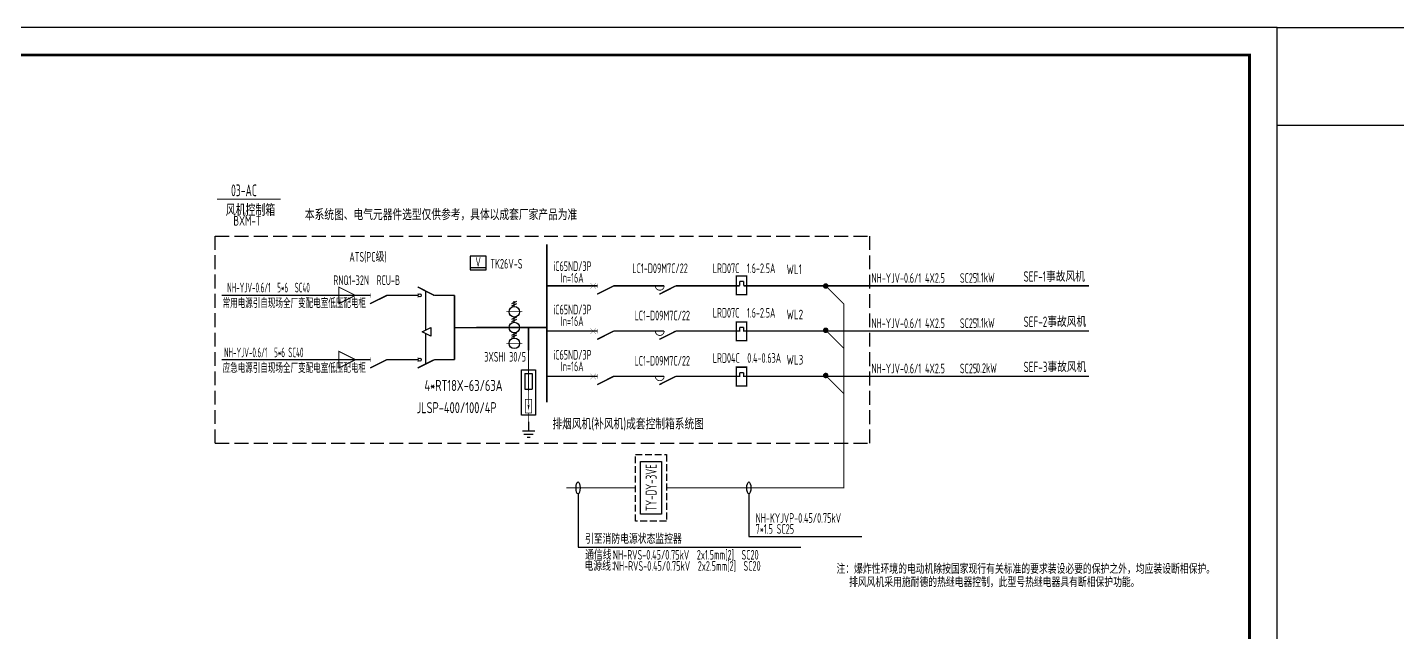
# Model space of a CAD drawing. Extents: x 1151645 to 1632247, y -116298 to 25377.
# Drawn here: x 1472523 to 1522101, y -63491 to -41598 of the extents above; entities that cross this region are included whole.
import ezdxf

# ---------------------------------------------------------------- set-up
doc = ezdxf.new("R2010")
doc.units = 0
doc.header["$LTSCALE"] = 1000
doc.header["$MEASUREMENT"] = 0
doc.linetypes.add('DASH', pattern=[0.35, 0.25, -0.1])
doc.linetypes.add('DASHED', pattern=[19.05, 12.7, -6.35])
doc.layers.get('0').update_dxf_attribs({"linetype": 'CONTINUOUS'})
for name, color, linetype in [('1', 2, 'CONTINUOUS'), ('AXIS', 3, 'CONTINUOUS'), ('GDXT', 7, 'CONTINUOUS'), ('PUB_DIM', 3, 'CONTINUOUS'), ('PUB_TITLE', 4, 'CONTINUOUS'), ('SIG_TEXT', 7, 'CONTINUOUS'), ('TERM', 2, 'CONTINUOUS'), ('WALL', 2, 'CONTINUOUS'), ('WIRE-系统', 4, 'CONTINUOUS'), ('文字', 3, 'CONTINUOUS'), ('洁送', 3, 'CONTINUOUS'), ('电气', 3, 'CONTINUOUS'), ('电气文字', 7, 'CONTINUOUS'), ('电气表格', 7, 'CONTINUOUS')]:
    doc.layers.add(name, color=color, linetype=linetype)
doc.layers.add('_0', color=7, linetype='CONTINUOUS', lineweight=25)
doc.styles.add('SCEI', font='sceie.shx', dxfattribs={"width": 0.75, "bigfont": 'sceic.shx'})
doc.styles.add('sceie', font='sceie.shx', dxfattribs={"width": 0.7, "bigfont": 'sceic.shx'})
doc.styles.get("Standard").update_dxf_attribs({"font": 'GBENOR', "bigfont": 'GBCBIG'})
doc.styles.add('说明', font='SIMPLEX.shx', dxfattribs={"width": 0.7, "bigfont": 'sceic.shx'})

# ---------------------------------------------------------------- blocks, each defined once
blk = doc.blocks.new('$element$00000277')
for points in [[(0, 0), (0, -0.375)], [(-0.25, -0.375), (0.25, -0.375)], [(-0.188, -0.5), (0.188, -0.5)], [(-0.062, -0.625), (0.062, -0.625)]]:
    blk.add_lwpolyline(points)
at = {"flags": 9}
blk.add_attdef('S', (0, 0), '', height=0.00000667, dxfattribs=at)
blk = doc.blocks.new('$element$00000532')
at = {"const_width": 0.0233}
for points in [[(0, 0), (0, -0.283)], [(-0.1, -0.283), (0.1, -0.283), (0.1, -0.717), (-0.1, -0.717), (-0.1, -0.283)], [(0, -1), (0, -0.567)]]:
    blk.add_lwpolyline(points, dxfattribs=at)
for points in [[(-0.033, -0.55), (0.033, -0.55), (0, -0.35), (0.033, -0.55)], [(0.033, -0.55), (0, -0.35), (-0.033, -0.55), (0.033, -0.55)], [(0, -0.367), (-0.033, -0.567), (0.033, -0.567), (0, -0.367)]]:
    blk.add_solid(points)
at = {"flags": 9}
blk.add_attdef('S', (0, 0), '', height=0.00000667, dxfattribs=at)
blk = doc.blocks.new('$TelecSys$00000011')
at = {"const_width": 0.5}
blk.add_lwpolyline([(-0.25, 0, 1), (0.25, 0, 1)], format="xyb", close=True, dxfattribs=at)

msp = doc.modelspace()

# ---------------------------------------------------------------- linework, layer by layer
at = {"color": 3, "linetype": 'Continuous'}
for p, q in [((1490045.3, -51585.9), (1490235.3, -51501.6)), ((1490140.3, -51695.6), (1490140.3, -51505.6)), ((1490045.3, -51665.7), (1490235.3, -51581.4)), ((1490045.3, -52155.9), (1490235.3, -52071.6)), ((1490045.3, -52235.7), (1490235.3, -52151.4)), ((1490140.3, -52265.6), (1490140.3, -52075.6)), ((1490045.3, -52725.9), (1490235.3, -52641.6)), ((1490045.3, -52805.7), (1490235.3, -52721.4)), ((1490140.3, -52835.6), (1490140.3, -52645.6))]:
    msp.add_line(p, q, dxfattribs=at)
at = {"color": 0}
for p, q in [((1486810.9, -52609.3), (1487118.1, -52455.7)), ((1487118.1, -52455.7), (1487118.1, -52762.9)), ((1487118.1, -52762.9), (1486810.9, -52609.3))]:
    msp.add_line(p, q, dxfattribs=at)
at = {"const_width": 35}
for points in [[(1483791.8, -51593.3), (1483791.8, -50993.3), (1484391.8, -51293.3), (1483791.8, -51593.3)], [(1483791.8, -53917.8), (1483791.8, -53317.8), (1484391.8, -53617.8), (1483791.8, -53917.8)]]:
    msp.add_lwpolyline(points, close=True, dxfattribs=at)
at = {"color": 0, "linetype": 'Continuous', "const_width": 8}
for points in [[(1492893.9, -51051.8), (1493093.9, -50851.8)], [(1492893.9, -50851.8), (1493093.9, -51051.8)], [(1492893.9, -52687.9), (1493093.9, -52487.9)], [(1492893.9, -52487.9), (1493093.9, -52687.9)], [(1492893.9, -54323.9), (1493093.9, -54123.9)], [(1492893.9, -54123.9), (1493093.9, -54323.9)]]:
    msp.add_lwpolyline(points, dxfattribs=at)
at = {"color": 0, "const_width": 30}
for points in [[(1495244.2, -50946.5, 1), (1495562.9, -50946.5)], [(1495244.2, -52582.6, 1), (1495562.9, -52582.6)], [(1495244.2, -54218.7, 1), (1495562.9, -54218.7)]]:
    msp.add_lwpolyline(points, format="xyb", dxfattribs=at)
at = {"const_width": 35}
for points in [[(1482891.8, -51293.3), (1484391.8, -51293.3)], [(1482891.8, -53617.8), (1484391.8, -53617.8)]]:
    msp.add_lwpolyline(points, dxfattribs=at)
at = {"color": 3, "linetype": 'Continuous', "const_width": 22.8}
for points in [[(1490425.3, -51885.6), (1489855.3, -51885.6)], [(1490425.3, -53025.6), (1489855.3, -53025.6)]]:
    msp.add_lwpolyline(points, dxfattribs=at)
at = {"color": 0}
for centre in [(1486719.5, -51288.5), (1486719.5, -53617.8)]:
    msp.add_circle(centre, 55.9, dxfattribs=at)
at = {"color": 3, "linetype": 'Continuous'}
for centre in [(1490140.3, -51885.6), (1490140.3, -52455.6), (1490140.3, -53025.6)]:
    msp.add_circle(centre, 190, dxfattribs=at)
at = {"layer": '_0', "color": 0}
msp.add_lwpolyline([(1517743.5, -41598.1), (1524155.9, -41598.1), (1524155.9, -45151.5), (1517743.5, -45151.5)], close=True, dxfattribs=at)
at = {"layer": 'AXIS', "color": 0, "linetype": 'DASHED', "lineweight": -3, "ltscale": 3}
for p, q in [((1486945.1, -52542.2), (1486945.1, -51150.6)), ((1486945.1, -53760.6), (1486945.1, -52676.3))]:
    msp.add_line(p, q, dxfattribs=at)
at = {"layer": 'GDXT', "color": 3}
msp.add_line((1489117.3, -50295), (1488549, -50295), dxfattribs=at)
msp.add_lwpolyline([(1489117.3, -49871.4), (1488549, -49871.4), (1488549, -50368.2), (1489117.3, -50368.2)], close=True, dxfattribs=at)
at = {"layer": 'PUB_DIM', "color": 0, "linetype": 'DASH', "ltscale": 2}
for p, q in [((1479319.2, -56641.3), (1479319.2, -49147.2)), ((1479319.2, -49147.2), (1502996.5, -49147.2)), ((1502996.5, -49147.2), (1502996.5, -56641.3)), ((1479319.2, -56641.3), (1502996.5, -56641.3))]:
    msp.add_line(p, q, dxfattribs=at)
at = {"layer": 'PUB_DIM', "color": 0, "const_width": 35.4}
msp.add_lwpolyline([(1479383.5, -47813.1), (1481686.7, -47813.1)], dxfattribs=at)
at = {"layer": 'PUB_TITLE', "color": 4}
msp.add_lwpolyline([(1433643.5, -100998.1), (1517743.5, -100998.1), (1517743.5, -41598.1), (1433643.5, -41598.1)], close=True, dxfattribs=at)
at = {"layer": 'PUB_TITLE', "color": 4, "const_width": 100}
msp.add_lwpolyline([(1436143.5, -99998.1), (1516743.5, -99998.1), (1516743.5, -42598.1), (1436143.5, -42598.1)], close=True, dxfattribs=at)
at = {"layer": 'SIG_TEXT', "color": 6, "ltscale": 5}
msp.add_lwpolyline([(1494705.1, -59205), (1494705.1, -57302.1), (1495463.6, -57302.1), (1495463.6, -59205)], close=True, dxfattribs=at)
at = {"layer": 'WALL', "color": 0, "const_width": 20}
for points in [[(1493150.1, -50868.6), (1493150.1, -51028.6)], [(1484935.9, -51213.3), (1484935.9, -51373.3)], [(1486656.2, -51213.3), (1486656.2, -51373.3)], [(1493150.1, -52504.6), (1493150.1, -52664.6)], [(1484935.9, -53537.8), (1484935.9, -53697.8)], [(1486656.2, -53537.8), (1486656.2, -53697.8)], [(1493150.1, -54140.7), (1493150.1, -54300.7)]]:
    msp.add_lwpolyline(points, dxfattribs=at)
at = {"layer": 'WIRE-系统', "const_width": 35}
for points in [[(1502061.1, -51605.2), (1501409.1, -50953.3)], [(1502061.1, -53206.9), (1501409.1, -52554.9)], [(1502061.1, -54843), (1501409.1, -54191)]]:
    msp.add_lwpolyline(points, dxfattribs=at)
at = {"layer": '洁送', "color": 0, "const_width": 50}
for points in [[(1498545.3, -51268.7), (1498545.3, -50588.7), (1498175.3, -50588.7), (1498175.3, -51268.7), (1498545.3, -51268.7)], [(1487245.1, -51295.4), (1486647.2, -50987.9)], [(1491320.8, -50946.5), (1493150.1, -50946.5)], [(1493739, -50946.5), (1493139, -51249.8)], [(1493739, -50946.5), (1495562.9, -50946.5)], [(1495988.3, -50946.5), (1495388.3, -51249.8)], [(1495988.3, -50946.5), (1497889, -50946.5)], [(1497742.6, -50946.5), (1498295.3, -50946.5)], [(1498295.3, -50946.5), (1498295.3, -50788.7)], [(1498295.3, -50788.7), (1498435.3, -50788.7)], [(1498435.3, -50946.5), (1498435.3, -50788.7)], [(1498435.3, -50946.5), (1503833.7, -50946.5)], [(1486656.2, -51293.3), (1485528.9, -51293.3), (1484922.7, -51594.5)], [(1487977.1, -51293.3), (1487241.1, -51293.3)], [(1487984.2, -52455.6), (1488854.4, -52455.6)], [(1498545.3, -52932.6), (1498545.3, -52252.6), (1498175.3, -52252.6), (1498175.3, -52932.6), (1498545.3, -52932.6)], [(1498295.3, -52610.4), (1498295.3, -52452.6)], [(1498295.3, -52452.6), (1498435.3, -52452.6)], [(1498435.3, -52610.4), (1498435.3, -52452.6)], [(1491320.8, -52582.6), (1493150.1, -52582.6)], [(1493739, -52582.6), (1493139, -52885.9)], [(1493739, -52582.6), (1495562.9, -52582.6)], [(1495988.3, -52582.6), (1495388.3, -52885.9)], [(1495988.3, -52582.6), (1497889, -52582.6)], [(1486656.2, -53617.8), (1485528.9, -53617.8), (1484922.7, -53919)], [(1487245.1, -53619.8), (1486643, -53919)], [(1487977.1, -53617.8), (1487241.1, -53617.8)], [(1498545.3, -54568.7), (1498545.3, -53888.7), (1498175.3, -53888.7), (1498175.3, -54568.7), (1498545.3, -54568.7)], [(1491320.8, -54218.7), (1493150.1, -54218.7)], [(1493739, -54218.7), (1493139, -54522)], [(1493739, -54218.7), (1495562.9, -54218.7)], [(1495988.3, -54218.7), (1495388.3, -54522)], [(1495988.3, -54218.7), (1497889, -54218.7)], [(1498295.3, -54246.5), (1498295.3, -54088.7)], [(1498295.3, -54088.7), (1498435.3, -54088.7)], [(1498435.3, -54246.5), (1498435.3, -54088.7)]]:
    msp.add_lwpolyline(points, dxfattribs=at)
at = {"layer": '电气', "color": 0}
for p, q in [((1490527.5, -54121.1), (1490784.6, -54121.1)), ((1490527.5, -54121.1), (1490527.5, -54688.3)), ((1490784.6, -54121.1), (1490784.6, -54688.3)), ((1490527.5, -54688.3), (1490784.6, -54688.3))]:
    msp.add_line(p, q, dxfattribs=at)
for points, const_width in [([(1491320.8, -49441.7), (1491320.8, -55167.3)], 60), ([(1499053.7, -50946.5), (1510933.7, -50946.5)], 50), ([(1484943.3, -51293.3), (1479545.9, -51293.3)], 50), ([(1487977.1, -51293.3), (1487977.1, -53617.8)], 50), ([(1488772.4, -52455.6), (1491320.8, -52455.6)], 60), ([(1497889, -52582.6), (1498295.3, -52582.6)], 50), ([(1498435.3, -52582.6), (1510933.7, -52582.6)], 50), ([(1490656.1, -53275.3), (1490656.1, -54735.9)], 30), ([(1484943.3, -53617.8), (1479545.9, -53617.8)], 50), ([(1497889, -54218.7), (1498295.3, -54218.7)], 50), ([(1498435.3, -54218.7), (1510933.7, -54218.7)], 50)]:
    msp.add_lwpolyline(points, dxfattribs=dict(at, const_width=const_width))
at = {"layer": '电气', "color": 0, "linetype": 'Continuous', "const_width": 60}
msp.add_lwpolyline([(1490656.1, -52455.6), (1490656.1, -53275.3)], dxfattribs=at)
at = {"layer": '电气', "color": 0}
msp.add_lwpolyline([(1490406, -53981.9), (1490912.3, -53981.9), (1490912.3, -55621.1), (1490406, -55621.1)], close=True, dxfattribs=at)
at = {"layer": '电气', "linetype": 'DASH'}
msp.add_lwpolyline([(1494522.1, -57049.3), (1495645.3, -57049.3), (1495645.3, -59466.3), (1494522.1, -59466.3)], close=True, dxfattribs=at)
at = {"layer": '电气'}
for centre in [(1492447, -58257.8), (1498627.8, -58257.8)]:
    msp.add_ellipse(centre, major_axis=(0, -214.4), ratio=0.3451036, dxfattribs=at)
at = {"layer": '电气文字'}
for p, q in [((1492447, -58472.1), (1492447, -60406.9)), ((1498627.8, -58472.1), (1498627.8, -60019.6)), ((1492447, -60406.9), (1500506.3, -60406.9)), ((1498627.8, -60019.6), (1502711.5, -60019.6))]:
    msp.add_line(p, q, dxfattribs=at)
at = {"layer": '电气表格', "color": 4, "const_width": 35}
for points in [[(1495645.3, -58257.8), (1502061.1, -58257.8), (1502061.1, -51592.5)], [(1492026.1, -58257.8), (1494522.1, -58257.8)]]:
    msp.add_lwpolyline(points, dxfattribs=at)

# ---------------------------------------------------------------- block references
at = {"layer": 'TERM', "xscale": 200, "yscale": 200, "zscale": 200}
for p in [(1501409.1, -50953.3), (1501409.1, -52554.9), (1501409.1, -54191)]:
    msp.add_blockref('$TelecSys$00000011', p, dxfattribs=at)
at = {"layer": '电气', "color": 0, "ltscale": 1000, "xscale": 1125, "yscale": 1125, "zscale": 1125, "rotation": 180}
msp.add_blockref('$element$00000532', (1490656.1, -55860.9), dxfattribs=at)
at = {"layer": '电气', "color": 0, "ltscale": 1000, "xscale": 900, "yscale": 900, "zscale": 900}
msp.add_blockref('$element$00000277', (1490656.1, -55860.9), dxfattribs=at)

# ---------------------------------------------------------------- texts
at = {"color": 0, "style": 'sceie', "width": 0.7}
for s, p in [('ATS(PC级)', (1484173.4, -50073.1)), ('V', (1488733.9, -50255.4)), ('TK26V-S', (1489274.2, -50322.2)), ('RNQ1-32N  RCU-B', (1483593, -50918))]:
    msp.add_text(s, height=350, dxfattribs=at).set_placement(p)
at = {"flags": 9}
for p in [(1482891.8, -51293.3), (1482891.8, -53617.8)]:
    msp.add_attdef('S', p, '电缆头', height=0.01, rotation=90, dxfattribs=at)
at = {"layer": '1', "color": 0, "style": 'sceie'}
for s, height, width, p in [('03-AC', 425, 0.7, (1479891.2, -47705.5)), ('风机控制箱', 425, 0.7, (1479701.2, -48420)), ('iC65ND/3P', 350, 0.6, (1491552.1, -50410.6)), ('  In=16A', 350, 0.6, (1491552.1, -50830.6)), ('LC1-D09M7C/22', 350, 0.6, (1494410.8, -50486.8)), ('LRD07C  1.6-2.5A', 350, 0.6, (1497321.3, -50486.8)), ('NH-YJV-0.6/1 4X2.5    SC25', 350, 0.6, (1503065.8, -50838.2)), ('1.1kW ', 350, 0.6, (1506852.5, -50823.2)), ('SEF-1事故风机', 375, 0.75, (1508565.6, -50796.3)), ('NH-YJV-0.6/1  5*6  SC40', 350, 0.5, (1479754.4, -51185)), ('常用电源引自现场全厂变配电室低压配电柜', 350, 0.6, (1479586.6, -51752.2)), ('iC65ND/3P', 350, 0.6, (1491552.1, -51979.7)), ('  In=16A', 350, 0.6, (1491552.1, -52399.7)), ('LC1-D09M7C/22', 350, 0.6, (1494490.8, -52195.7)), ('LRD07C  1.6-2.5A', 350, 0.6, (1497321.3, -52096.8)), ('SEF-2事故风机', 375, 0.75, (1508565.6, -52432.4)), ('NH-YJV-0.6/1 4X2.5    SC25', 350, 0.6, (1503065.8, -52474.3)), ('1.1kW ', 350, 0.6, (1506852.5, -52459.3)), ('NH-YJV-0.6/1  5*6 SC40', 350, 0.5, (1479641, -53529.8)), ('3XSHI 30/5', 350, 0.6, (1489053.9, -53688.7)), ('iC65ND/3P', 350, 0.6, (1491552.1, -53615.7)), ('LC1-D09M7C/22', 350, 0.6, (1494490.8, -53831.7)), ('LRD04C  0.4-0.63A', 350, 0.6, (1497321.3, -53732.8)), ('应急电源引自现场全厂变配电室低压配电柜', 350, 0.6, (1479586.6, -54097)), ('  In=16A', 350, 0.6, (1491552.1, -54035.7)), ('NH-YJV-0.6/1 4X2.5    SC25', 350, 0.6, (1503065.8, -54110.3)), ('0.2kW ', 350, 0.6, (1506852.5, -54095.3)), ('SEF-3事故风机', 375, 0.75, (1508565.6, -54068.5))]:
    msp.add_text(s, height=height, dxfattribs=dict(at, width=width)).set_placement(p)
at = {"layer": 'SIG_TEXT', "color": 6, "style": 'sceie', "width": 0.7}
msp.add_text('TY-DY-3VE ', height=400, rotation=90, dxfattribs=at).set_placement((1495291.1, -59095.2))
at = {"layer": '文字', "color": 1, "style": '说明', "width": 0.7}
for s, p in [('注：爆炸性环境的电动机除按国家现行有关标准的要求装设必要的保护之外，均应装设断相保护。', (1501798.7, -61364.7)), ('排风风机采用施耐德的热继电器控制，此型号热继电器具有断相保护功能。', (1502252.7, -61845.2))]:
    msp.add_text(s, height=350, dxfattribs=at).set_placement(p)
at = {"layer": '电气', "style": 'sceie', "width": 0.8}
for s, p in [('本系统图、电气元器件选型仅供参考，具体以成套厂家产品为准', (1482561.7, -48572.2)), ('排烟风机(补风机)成套控制箱系统图', (1491519.2, -56143.5))]:
    msp.add_text(s, height=400, dxfattribs=at).set_placement(p)
at = {"layer": '电气', "color": 0, "style": 'sceie', "width": 0.8}
for s, p in [('4*RT18X-63/63A', (1486889.9, -54751)), ('JLSP-400/100/4P', (1486605.8, -55554.9))]:
    msp.add_text(s, height=400, dxfattribs=at).set_placement(p)
at = {"layer": '电气文字'}
for s, style, width, p in [('BXM-T', 'SCEI', 0.8, (1479978.2, -48768.2)), ('WL1', 'SCEI', 0.8, (1499990.6, -50523.2)), ('WL2', 'SCEI', 0.8, (1499990.6, -52159.2)), ('WL3', 'SCEI', 0.8, (1499990.6, -53795.3)), ('引至消防电源状态监控器 ', 'sceie', 0.7, (1492697.6, -60279)), ('通信线：', 'sceie', 0.7, (1492703.1, -60851.6)), ('NH-RVS-0.45/0.75kV  2x1.5mm[2]  SC20', 'sceie', 0.7, (1493708.9, -60851.6)), ('电源线：', 'sceie', 0.7, (1492682.1, -61255.8)), ('NH-RVS-0.45/0.75kV  2x2.5mm[2]  SC20', 'sceie', 0.7, (1493742.2, -61255.8))]:
    msp.add_text(s, height=350, dxfattribs=dict(at, style=style, width=width)).set_placement(p)
at = {"layer": '电气文字', "color": 1, "style": 'sceie', "width": 0.7}
for s, p in [('NH-KYJVP-0.45/0.75kV', (1498871.9, -59520.9)), ('7*1.5 SC25', (1498871.9, -59916.9))]:
    msp.add_text(s, height=350, dxfattribs=at).set_placement(p)

doc.saveas('drawing.dxf')
